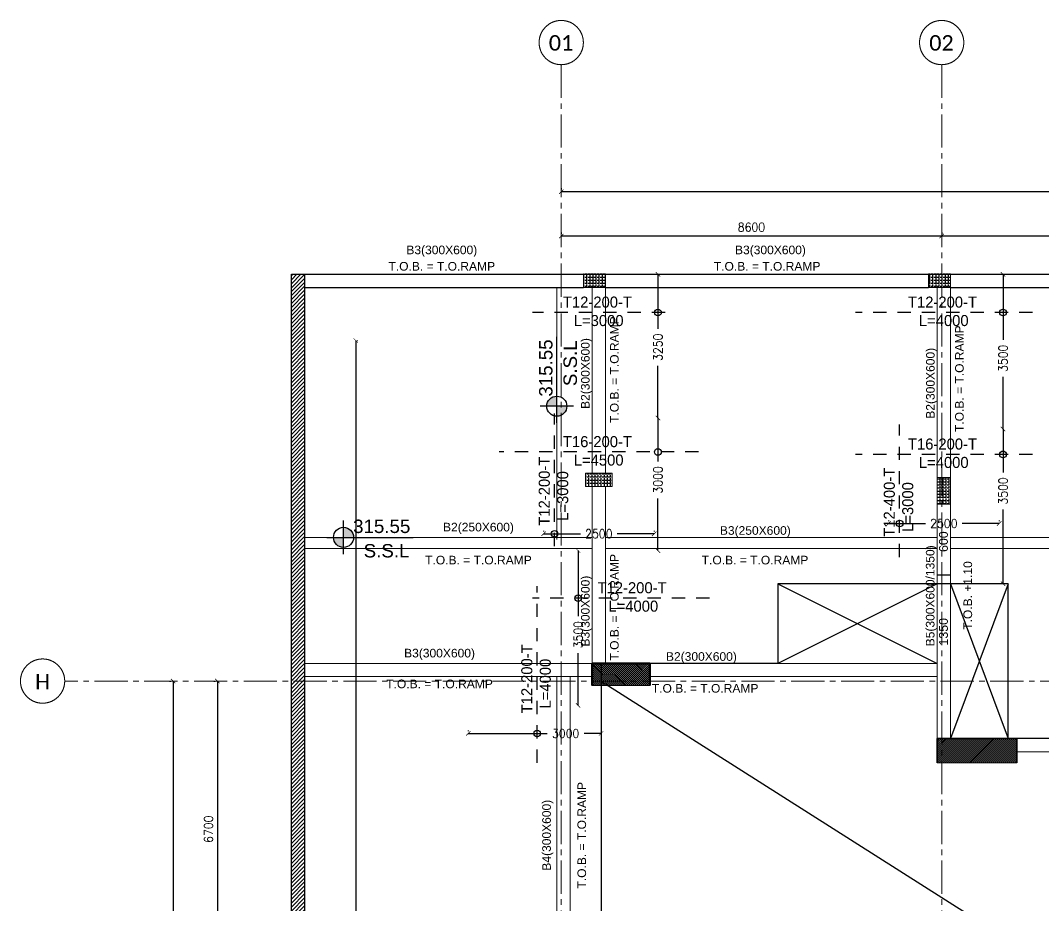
# Model space of a CAD drawing. Header units: millimetres. Extents: x -967280 to 3852, y 2833 to 1955156.
# Drawn here: x -453053 to -429926, y 608761 to 628777 of the extents above; entities that cross this region are included whole.
import ezdxf
from ezdxf.enums import TextEntityAlignment as Align

# ---------------------------------------------------------------- set-up
doc = ezdxf.new("R2010")
doc.units = ezdxf.units.MM
doc.header["$LTSCALE"] = 1000
doc.header["$PDMODE"] = 35
doc.header["$PDSIZE"] = 25
for name, pattern in [('$0$DASHED2', [0.375, 0.25, -0.125]), ('B05-FIRST FLOOR PLAN$0$DLINE', [0.55, 0.3, -0.25]), ('Columns_Structural070816$0$CENTER2', [1.125, 0.75, -0.125, 0.125, -0.125]), ('HRZN_Line-Ptrn-Sold', [9144001.0, 9144000.0, -1]), ('XREF-ST-FRAMING 1ST FLOOR$0$CENTER', [50.8, 31.75, -6.35, 6.35, -6.35]), ('XREF-ST-FRAMING 1ST FLOOR$0$HIDDEN2', [0.1875, 0.125, -0.0625])]:
    doc.linetypes.add(name, pattern=pattern)
for name, color, linetype in [('_N-DIM 3', 7, 'Continuous'), ('B05-FIRST FLOOR PLAN$0$STR_ROOF RFT$0$S-SYMB', 30, 'Continuous'), ('R.C. footing', 4, 'Continuous'), ('S - BATH Hach', 1, 'Continuous'), ('S - col hach', 1, 'Continuous'), ('S - dot', 1, 'Continuous'), ('S -Beams', 2, 'Continuous'), ('XREF-ST-FRAMING 1ST FLOOR$0$ST-BEAM', 4, 'XREF-ST-FRAMING 1ST FLOOR$0$HIDDEN2'), ('XREF-ST-FRAMING 1ST FLOOR$0$ST-BEAM MARK', 3, 'Continuous'), ('XREF-ST-FRAMING 1ST FLOOR$0$ST-SLAB TH. TXT', 3, 'Continuous')]:
    doc.layers.add(name, color=color, linetype=linetype)
for name, color, linetype, lineweight in [('A-AX-ATT-100', 7, 'HRZN_Line-Ptrn-Sold', 18), ('BEAMS', 3, 'HRZN_Line-Ptrn-Sold', 18), ('S - column', 6, 'Continuous', 60), ('ST-000-AXIS', 9, 'Columns_Structural070816$0$CENTER2', 9), ('ST-203-SLAB-TXT', 7, 'Continuous', 30), ('ST-206-SLAB-DIM', 1, 'Continuous', 20), ('ST-RFT-BOT', 2, '$0$DASHED2', 30), ('ST-RFT-TOP', 5, '$0$DASHED2', 30)]:
    doc.layers.add(name, color=color, linetype=linetype, lineweight=lineweight)
doc.styles.add('Arial_3', font='arial.ttf', dxfattribs={"height": 7999.15942})
doc.styles.add('B05-FIRST FLOOR PLAN$0$XS-Roof RFT$0$T25-100', font='STENCIL.shx', dxfattribs={"height": 250})
doc.styles.add('Calibri_2', font='calibri.ttf', dxfattribs={"height": 300})
doc.styles.add('TUNELNO', font='romans.shx', dxfattribs={"width": 0.9})
doc.styles.add('XREF-ST-FRAMING 1ST FLOOR$0$ROMANS-TITLE', font='ROMANS.shx', dxfattribs={"width": 0.8})
doc.styles.add('XREF-ST-FRAMING 1ST FLOOR$0$STRECTURAL', font='arial.ttf')
doc.dimstyles.new('Copy(2) of DSEC', dxfattribs={"dimtxt": 200, "dimasz": 100, "dimexe": 50, "dimexo": 80, "dimgap": 100, "dimtad": 1, "dimdec": 0, "dimrnd": 5, "dimzin": 0, "dimdsep": 46, "dimtxsty": 'TUNELNO', "dimblk": 'ARCHTICK', "dimcen": 0.09, "dimclrd": 1, "dimclre": 1, "dimclrt": 3, "dimadec": 0, "dimazin": 0, "dimtfac": 0.78125, "dimtdec": 0, "dimtix": 1, "dimtmove": 2, "dimatfit": 3, "dimldrblk": 'ARCHTICK', "dimfxl": 1, "dimtolj": 1, "dimtzin": 0, "dimarcsym": 0})
pattern_1 = [(90, (613578.686, -423037.37), (-69.85, 4e-15), [50.8, -19.05]), (180, (613578.686, -423037.37), (-9e-15, -69.85), [50.8, -19.05])]

# ---------------------------------------------------------------- blocks, each defined once
blk = doc.blocks.new('A$C46269fcd new')
at = {"layer": 'S - BATH Hach', "ltscale": 30, "transparency": 33554483}
h = blk.add_hatch(dxfattribs=at)
h.set_pattern_fill('ANSI31', color=1, scale=20)
h.set_pattern_definition([(45, (643184.17, -484711.8), (-44.9012806, 44.9012806), [])])
h.paths.add_polyline_path([(47835, 35800), (47835, -9200), (-6100, -9200), (-6100, 35800), (-5800, 35800), (-5800, -8900), (47535, -8900), (47535, 35800)])
at = {"layer": 'S - col hach', "true_color": 0xcd6928}
h = blk.add_hatch(dxfattribs=at)
h.set_pattern_fill('ANGLE', color=32, scale=10, angle=90)
h.set_pattern_definition([(90, (-414148.87, -510539.72), (-69.85, 4e-15), [50.8, -19.05]), (180, (-414148.87, -510539.72), (-9e-15, -69.85), [50.8, -19.05])])
h.paths.add_polyline_path([(550, 31300), (550, 31000), (1150, 31000), (1150, 31300)])
h = blk.add_hatch(dxfattribs=at)
h.set_pattern_fill('ANGLE', color=32, scale=10, angle=90)
h.set_pattern_definition([(90, (-416898.87, -510439.72), (-69.85, 4e-15), [50.8, -19.05]), (180, (-416898.87, -510439.72), (-9e-15, -69.85), [50.8, -19.05])])
h.paths.add_polyline_path([(8800, 31200), (8500, 31200), (8500, 30600), (8800, 30600)])
at = {"layer": 'R.C. footing'}
blk.add_line((-5800, 35800), (-5800, 35800), dxfattribs=at)
at = {"layer": 'R.C. footing', "color": 4, "ltscale": 30}
blk.add_lwpolyline([(47835, 35800), (47835, -9200), (-6100, -9200), (-6100, 35800), (-5800, 35800), (-5800, -8900), (47535, -8900), (47535, 35800)], close=True, dxfattribs=at)
at = {"layer": 'S - column', "lineweight": 15}
for points in [[(550, 31300), (550, 31000), (1150, 31000), (1150, 31300)], [(8800, 31200), (8500, 31200), (8500, 30600), (8800, 30600)]]:
    blk.add_lwpolyline(points, close=True, dxfattribs=at)
blk = doc.blocks.new('FROM FOUNDATION TO UPPER LOWER BASEMENT_COLUMNS(new2)')
at = {"layer": 'S - col hach'}
h = blk.add_hatch(dxfattribs=at)
h.set_pattern_fill('ANSI31', color=256, scale=10, angle=90)
h.set_pattern_definition([(135, (1651950.9, 412690.996), (-22.4506403, -22.4506403), [])])
h.paths.add_polyline_path([(418899, 637440), (417599, 637440), (417599, 636940), (418899, 636940)])
h = blk.add_hatch(dxfattribs=at)
h.set_pattern_fill('ANSI31', color=256, scale=10)
h.set_pattern_definition([(45, (193250.144, -596912.31), (-22.4506403, 22.4506403), [])])
h.paths.add_polyline_path([(427199, 635190), (427199, 635740), (425399, 635740), (425399, 635190)])
at = {"layer": 'S - column', "lineweight": 15}
for points in [[(417599, 636940), (418899, 636940), (418899, 637440), (417599, 637440)], [(427199, 635190), (425399, 635190), (425399, 635740), (427199, 635740)]]:
    blk.add_lwpolyline(points, close=True, dxfattribs=at)
at = {"layer": 'ST-RFT-BOT', "color": 7, "linetype": 'Continuous', "ltscale": 30}
blk.add_line((427199, 635190), (427199, 635559), dxfattribs=at)
at = {"layer": 'ST-RFT-BOT', "color": 7, "linetype": 'Continuous', "lineweight": 50, "ltscale": 30}
blk.add_lwpolyline([(418899, 636940), (418899, 637440), (417599, 637440), (417599, 636940)], dxfattribs=at)
at = {"layer": 'ST-RFT-BOT', "color": 7, "linetype": 'Continuous', "ltscale": 30}
for points in [[(427199, 635190), (427199, 635740), (425399, 635740), (425399, 635190)], [(425399, 635190), (425399, 635740), (427199, 635740), (427199, 635190)]]:
    blk.add_lwpolyline(points, dxfattribs=at)
blk = doc.blocks.new('XREF-ST-FRAMING 1ST FLOOR$0$A-LVL_FFL-SSL')
at = {"layer": 'XREF-ST-FRAMING 1ST FLOOR$0$ST-SLAB TH. TXT', "ltscale": 800}
h = blk.add_hatch(color=256, dxfattribs=at)
h.paths.add_polyline_path([(0, 0), (150, 0, 0.414214), (0, 150)])
h.paths.add_polyline_path([(0, -150), (0, 0), (-150, 0, 0.414214)])
at = {"layer": 'XREF-ST-FRAMING 1ST FLOOR$0$ST-SLAB TH. TXT'}
for p, q in [((0, -250), (0, 250)), ((-250, 0), (250, 0))]:
    blk.add_line(p, q, dxfattribs=at)
at = {"layer": 'XREF-ST-FRAMING 1ST FLOOR$0$ST-SLAB TH. TXT', "ltscale": 800}
blk.add_line((0, 0), (1037, 0), dxfattribs=at)
at = {"layer": 'XREF-ST-FRAMING 1ST FLOOR$0$ST-SLAB TH. TXT'}
blk.add_circle((0, 0), 150, dxfattribs=at)
at = {"layer": 'XREF-ST-FRAMING 1ST FLOOR$0$ST-SLAB TH. TXT', "ltscale": 800, "style": 'XREF-ST-FRAMING 1ST FLOOR$0$ROMANS-TITLE', "width": 0.8}
for tag, p in [('FLOOR-LEVEL-FFL', (300, 100)), ('FLOOR-LEVEL-SSL', (300, -300))]:
    blk.add_attdef(tag, p, '', height=200, dxfattribs=at)
blk = doc.blocks.new('str col s')
at = {"layer": 'S - col hach', "true_color": 0xcd6928}
h = blk.add_hatch(dxfattribs=at)
h.set_pattern_fill('ANGLE', color=32, scale=10, angle=90)
h.set_pattern_definition(pattern_1)
h.paths.add_polyline_path([(-26250, -300), (-26250, 0), (-26750, 0), (-26750, -300)])
h = blk.add_hatch(dxfattribs=at)
h.set_pattern_fill('ANGLE', color=32, scale=10, angle=90)
h.set_pattern_definition(pattern_1)
h.paths.add_polyline_path([(-18450, -300), (-18450, 0), (-18950, 0), (-18950, -300)])
at = {"layer": 'S - column', "lineweight": 15}
for points in [[(-26250, 0), (-26750, 0), (-26750, -300), (-26250, -300)], [(-18450, 0), (-18950, 0), (-18950, -300), (-18450, -300)]]:
    blk.add_lwpolyline(points, close=True, dxfattribs=at)
blk = doc.blocks.new('_ArchTick')
at = {"color": 0, "linetype": 'ByBlock', "const_width": 0.15}
blk.add_lwpolyline([(-0.5, -0.5), (0.5, 0.5)], dxfattribs=at)
blk = doc.blocks.new('*D176')
at = {"layer": 'Defpoints', "color": 0, "transparency": 16777216}
for p in [(-430812, 619537), (-430842, 616037), (-430812, 616037)]:
    blk.add_point(p, dxfattribs=at)
at = {"layer": 'ST-206-SLAB-DIM', "color": 1, "lineweight": -2, "transparency": 16777216}
for p, q in [((-430842, 619537), (-430842, 618555)), ((-430842, 616037), (-430842, 617720))]:
    blk.add_line(p, q, dxfattribs=at)
at = {"layer": 'ST-206-SLAB-DIM', "color": 1, "lineweight": -2, "transparency": 16777216, "xscale": 100, "yscale": 100, "zscale": 100}
for p, rotation in [((-430842, 619537), 90), ((-430842, 616037), 270)]:
    blk.add_blockref('_ArchTick', p, dxfattribs=dict(at, rotation=rotation))
at = {"layer": 'ST-206-SLAB-DIM', "color": 3, "transparency": 16777216, "insert": (-430842, 618137), "char_height": 200, "attachment_point": 5, "rotation": 90, "style": 'TUNELNO'}
blk.add_mtext('\\A1;3500', dxfattribs=at)
blk = doc.blocks.new('*D177')
at = {"layer": 'Defpoints', "color": 0, "transparency": 16777216}
for p in [(-433429, 617386), (-430929, 617402), (-430929, 617386)]:
    blk.add_point(p, dxfattribs=at)
at = {"layer": 'ST-206-SLAB-DIM', "color": 1, "lineweight": -2, "transparency": 16777216}
for p, q in [((-433429, 617466), (-433429, 617452)), ((-433429, 617402), (-432596, 617402)), ((-430929, 617402), (-431762, 617402)), ((-430929, 617466), (-430929, 617452))]:
    blk.add_line(p, q, dxfattribs=at)
at = {"layer": 'ST-206-SLAB-DIM', "color": 1, "lineweight": -2, "transparency": 16777216, "xscale": 100, "yscale": 100, "zscale": 100, "rotation": 180}
blk.add_blockref('_ArchTick', (-433429, 617402), dxfattribs=at)
at = {"layer": 'ST-206-SLAB-DIM', "color": 1, "lineweight": -2, "transparency": 16777216, "xscale": 100, "yscale": 100, "zscale": 100}
blk.add_blockref('_ArchTick', (-430929, 617402), dxfattribs=at)
at = {"layer": 'ST-206-SLAB-DIM', "color": 3, "transparency": 16777216, "insert": (-432179, 617402), "char_height": 200, "attachment_point": 5, "style": 'TUNELNO'}
blk.add_mtext('\\A1;2500', dxfattribs=at)
blk = doc.blocks.new('*D178')
at = {"layer": 'Defpoints', "color": 0, "transparency": 16777216}
for p in [(-430812, 623037), (-430842, 619537), (-430812, 619537)]:
    blk.add_point(p, dxfattribs=at)
at = {"layer": 'ST-206-SLAB-DIM', "color": 1, "lineweight": -2, "transparency": 16777216}
for p, q in [((-430842, 623037), (-430842, 621555)), ((-430842, 619537), (-430842, 620720))]:
    blk.add_line(p, q, dxfattribs=at)
at = {"layer": 'ST-206-SLAB-DIM', "color": 1, "lineweight": -2, "transparency": 16777216, "xscale": 100, "yscale": 100, "zscale": 100}
for p, rotation in [((-430842, 623037), 90), ((-430842, 619537), 270)]:
    blk.add_blockref('_ArchTick', p, dxfattribs=dict(at, rotation=rotation))
at = {"layer": 'ST-206-SLAB-DIM', "color": 3, "transparency": 16777216, "insert": (-430842, 621137), "char_height": 200, "attachment_point": 5, "rotation": 90, "style": 'TUNELNO'}
blk.add_mtext('\\A1;3500', dxfattribs=at)
blk = doc.blocks.new('*D999')
at = {"layer": 'Defpoints', "color": 0, "transparency": 16777216}
for p in [(-438612, 619787), (-438642, 616787), (-438612, 616787)]:
    blk.add_point(p, dxfattribs=at)
at = {"layer": 'ST-206-SLAB-DIM', "color": 1, "lineweight": -2, "transparency": 16777216}
for p, q in [((-438642, 619787), (-438642, 618805)), ((-438642, 616787), (-438642, 617970))]:
    blk.add_line(p, q, dxfattribs=at)
at = {"layer": 'ST-206-SLAB-DIM', "color": 1, "lineweight": -2, "transparency": 16777216, "xscale": 100, "yscale": 100, "zscale": 100}
for p, rotation in [((-438642, 619787), 90), ((-438642, 616787), 270)]:
    blk.add_blockref('_ArchTick', p, dxfattribs=dict(at, rotation=rotation))
at = {"layer": 'ST-206-SLAB-DIM', "color": 3, "transparency": 16777216, "insert": (-438642, 618387), "char_height": 200, "attachment_point": 5, "rotation": 90, "style": 'TUNELNO'}
blk.add_mtext('\\A1;3000', dxfattribs=at)
blk = doc.blocks.new('*D1000')
at = {"layer": 'Defpoints', "color": 0, "transparency": 16777216}
for p in [(-441229, 617153), (-438729, 617169), (-438729, 617153)]:
    blk.add_point(p, dxfattribs=at)
at = {"layer": 'ST-206-SLAB-DIM', "color": 1, "lineweight": -2, "transparency": 16777216}
for p, q in [((-441229, 617233), (-441229, 617219)), ((-441229, 617169), (-440396, 617169)), ((-438729, 617169), (-439562, 617169)), ((-438729, 617233), (-438729, 617219))]:
    blk.add_line(p, q, dxfattribs=at)
at = {"layer": 'ST-206-SLAB-DIM', "color": 1, "lineweight": -2, "transparency": 16777216, "xscale": 100, "yscale": 100, "zscale": 100, "rotation": 180}
blk.add_blockref('_ArchTick', (-441229, 617169), dxfattribs=at)
at = {"layer": 'ST-206-SLAB-DIM', "color": 1, "lineweight": -2, "transparency": 16777216, "xscale": 100, "yscale": 100, "zscale": 100}
blk.add_blockref('_ArchTick', (-438729, 617169), dxfattribs=at)
at = {"layer": 'ST-206-SLAB-DIM', "color": 3, "transparency": 16777216, "insert": (-439979, 617169), "char_height": 200, "attachment_point": 5, "style": 'TUNELNO'}
blk.add_mtext('\\A1;2500', dxfattribs=at)
blk = doc.blocks.new('*D1001')
at = {"layer": 'Defpoints', "color": 0, "transparency": 16777216}
for p in [(-438612, 623037), (-438642, 619787), (-438612, 619787)]:
    blk.add_point(p, dxfattribs=at)
at = {"layer": 'ST-206-SLAB-DIM', "color": 1, "lineweight": -2, "transparency": 16777216}
for p, q in [((-438642, 623037), (-438642, 621805)), ((-438642, 619787), (-438642, 620970))]:
    blk.add_line(p, q, dxfattribs=at)
at = {"layer": 'ST-206-SLAB-DIM', "color": 1, "lineweight": -2, "transparency": 16777216, "xscale": 100, "yscale": 100, "zscale": 100}
for p, rotation in [((-438642, 623037), 90), ((-438642, 619787), 270)]:
    blk.add_blockref('_ArchTick', p, dxfattribs=dict(at, rotation=rotation))
at = {"layer": 'ST-206-SLAB-DIM', "color": 3, "transparency": 16777216, "insert": (-438642, 621387), "char_height": 200, "attachment_point": 5, "rotation": 90, "style": 'TUNELNO'}
blk.add_mtext('\\A1;3250', dxfattribs=at)
blk = doc.blocks.new('*D1002')
at = {"layer": 'Defpoints', "color": 0, "transparency": 16777216}
for p in [(-440417, 616787), (-440447, 613287), (-440417, 613287)]:
    blk.add_point(p, dxfattribs=at)
at = {"layer": 'ST-206-SLAB-DIM', "color": 1, "lineweight": -2, "transparency": 16777216}
for p, q in [((-440447, 616787), (-440447, 615305)), ((-440447, 613287), (-440447, 614470))]:
    blk.add_line(p, q, dxfattribs=at)
at = {"layer": 'ST-206-SLAB-DIM', "color": 1, "lineweight": -2, "transparency": 16777216, "xscale": 100, "yscale": 100, "zscale": 100}
for p, rotation in [((-440447, 616787), 90), ((-440447, 613287), 270)]:
    blk.add_blockref('_ArchTick', p, dxfattribs=dict(at, rotation=rotation))
at = {"layer": 'ST-206-SLAB-DIM', "color": 3, "transparency": 16777216, "insert": (-440447, 614887), "char_height": 200, "attachment_point": 5, "rotation": 90, "style": 'TUNELNO'}
blk.add_mtext('\\A1;3500', dxfattribs=at)
blk = doc.blocks.new('*D1014')
at = {"layer": 'Defpoints', "color": 0, "transparency": 16777216}
for p in [(-445516, 621537), (-445516, 579537), (-445474, 579537)]:
    blk.add_point(p, dxfattribs=at)
at = {"layer": 'ST-206-SLAB-DIM', "color": 1, "lineweight": -2, "transparency": 16777216}
for p, q in [((-445474, 621537), (-445474, 597197)), ((-445436, 621537), (-445424, 621537)), ((-445474, 579537), (-445474, 596191)), ((-445436, 579537), (-445424, 579537))]:
    blk.add_line(p, q, dxfattribs=at)
at = {"layer": 'ST-206-SLAB-DIM', "color": 1, "lineweight": -2, "transparency": 16777216, "xscale": 100, "yscale": 100, "zscale": 100}
for p, rotation in [((-445474, 621537), 90), ((-445474, 579537), 270)]:
    blk.add_blockref('_ArchTick', p, dxfattribs=dict(at, rotation=rotation))
at = {"layer": 'ST-206-SLAB-DIM', "color": 3, "transparency": 16777216, "insert": (-445474, 596694), "char_height": 200, "attachment_point": 5, "rotation": 90, "style": 'TUNELNO'}
blk.add_mtext('\\A1;42000', dxfattribs=at)
blk = doc.blocks.new('*D1064')
at = {"layer": 'Defpoints', "color": 0, "transparency": 16777216}
for p in [(-439929, 612653), (-442929, 612637), (-439929, 612637)]:
    blk.add_point(p, dxfattribs=at)
at = {"layer": 'ST-206-SLAB-DIM', "color": 1, "lineweight": -2, "transparency": 16777216}
for p, q in [((-442929, 612717), (-442929, 612703)), ((-442929, 612653), (-441146, 612653)), ((-439929, 612653), (-440312, 612653)), ((-439929, 612717), (-439929, 612703))]:
    blk.add_line(p, q, dxfattribs=at)
at = {"layer": 'ST-206-SLAB-DIM', "color": 1, "lineweight": -2, "transparency": 16777216, "xscale": 100, "yscale": 100, "zscale": 100, "rotation": 180}
blk.add_blockref('_ArchTick', (-442929, 612653), dxfattribs=at)
at = {"layer": 'ST-206-SLAB-DIM', "color": 1, "lineweight": -2, "transparency": 16777216, "xscale": 100, "yscale": 100, "zscale": 100}
blk.add_blockref('_ArchTick', (-439929, 612653), dxfattribs=at)
at = {"layer": 'ST-206-SLAB-DIM', "color": 3, "transparency": 16777216, "insert": (-440729, 612653), "char_height": 200, "attachment_point": 5, "style": 'TUNELNO'}
blk.add_mtext('\\A1;3000', dxfattribs=at)
blk = doc.blocks.new('Grid - HRZN_G-Datm-Grid-Head-1554275-FIRST FLOOR FFL_1_')
at = {"layer": 'A-AX-ATT-100'}
blk.add_circle((0, 0), 5, dxfattribs=at)
blk = doc.blocks.new('*D1494')
at = {"layer": '_N-DIM 3', "color": 1, "linetype": 'Continuous', "lineweight": -2, "ltscale": 30, "transparency": 16777216}
for p, q in [((525499, 747185), (525499, 747155)), ((533099, 747105), (525499, 747105)), ((533099, 747185), (533099, 747155))]:
    blk.add_line(p, q, dxfattribs=at)
at = {"layer": 'Defpoints', "color": 0, "linetype": 'Continuous', "ltscale": 30, "transparency": 16777216}
for p in [(525499, 747105), (525499, 747105), (533099, 747105)]:
    blk.add_point(p, dxfattribs=at)
at = {"layer": '_N-DIM 3', "color": 1, "linetype": 'Continuous', "lineweight": -2, "ltscale": 30, "transparency": 16777216, "xscale": 100, "yscale": 100, "zscale": 100, "rotation": 180}
blk.add_blockref('_ArchTick', (525499, 747105), dxfattribs=at)
at = {"layer": '_N-DIM 3', "color": 1, "linetype": 'Continuous', "lineweight": -2, "ltscale": 30, "transparency": 16777216, "xscale": 100, "yscale": 100, "zscale": 100}
blk.add_blockref('_ArchTick', (533099, 747105), dxfattribs=at)
at = {"layer": '_N-DIM 3', "color": 3, "linetype": 'Continuous', "ltscale": 30, "transparency": 16777216, "insert": (529299, 747305), "char_height": 200, "attachment_point": 5, "style": 'TUNELNO'}
blk.add_mtext('\\A1;7600', dxfattribs=at)
blk = doc.blocks.new('*D1495')
at = {"layer": '_N-DIM 3', "color": 1, "linetype": 'Continuous', "lineweight": -2, "ltscale": 30, "transparency": 16777216}
for p, q in [((516899, 747185), (516899, 747155)), ((525499, 747105), (516899, 747105)), ((525499, 747185), (525499, 747155))]:
    blk.add_line(p, q, dxfattribs=at)
at = {"layer": 'Defpoints', "color": 0, "linetype": 'Continuous', "ltscale": 30, "transparency": 16777216}
for p in [(516899, 747105), (516899, 747105), (525499, 747105)]:
    blk.add_point(p, dxfattribs=at)
at = {"layer": '_N-DIM 3', "color": 1, "linetype": 'Continuous', "lineweight": -2, "ltscale": 30, "transparency": 16777216, "xscale": 100, "yscale": 100, "zscale": 100, "rotation": 180}
blk.add_blockref('_ArchTick', (516899, 747105), dxfattribs=at)
at = {"layer": '_N-DIM 3', "color": 1, "linetype": 'Continuous', "lineweight": -2, "ltscale": 30, "transparency": 16777216, "xscale": 100, "yscale": 100, "zscale": 100}
blk.add_blockref('_ArchTick', (525499, 747105), dxfattribs=at)
at = {"layer": '_N-DIM 3', "color": 3, "linetype": 'Continuous', "ltscale": 30, "transparency": 16777216, "insert": (521199, 747305), "char_height": 200, "attachment_point": 5, "style": 'TUNELNO'}
blk.add_mtext('\\A1;8600', dxfattribs=at)
blk = doc.blocks.new('*D1496')
at = {"layer": '_N-DIM 3', "color": 1, "linetype": 'Continuous', "lineweight": -2, "ltscale": 30, "transparency": 16777216}
for p, q in [((516899, 748185), (516899, 748155)), ((563099, 748185), (563099, 748155)), ((563099, 748105), (516899, 748105))]:
    blk.add_line(p, q, dxfattribs=at)
at = {"layer": 'Defpoints', "color": 0, "linetype": 'Continuous', "ltscale": 30, "transparency": 16777216}
for p in [(516899, 748105), (516899, 748105), (563099, 748105)]:
    blk.add_point(p, dxfattribs=at)
at = {"layer": '_N-DIM 3', "color": 1, "linetype": 'Continuous', "lineweight": -2, "ltscale": 30, "transparency": 16777216, "xscale": 100, "yscale": 100, "zscale": 100, "rotation": 180}
blk.add_blockref('_ArchTick', (516899, 748105), dxfattribs=at)
at = {"layer": '_N-DIM 3', "color": 1, "linetype": 'Continuous', "lineweight": -2, "ltscale": 30, "transparency": 16777216, "xscale": 100, "yscale": 100, "zscale": 100}
blk.add_blockref('_ArchTick', (563099, 748105), dxfattribs=at)
at = {"layer": '_N-DIM 3', "color": 3, "linetype": 'Continuous', "ltscale": 30, "transparency": 16777216, "insert": (539999, 748305), "char_height": 200, "attachment_point": 5, "style": 'TUNELNO'}
blk.add_mtext('\\A1;46200', dxfattribs=at)
blk = doc.blocks.new('*D1505')
at = {"layer": '_N-DIM 3', "color": 1, "linetype": 'Continuous', "lineweight": -2, "ltscale": 30, "transparency": 16777216}
for p, q in [((509045, 737040), (509075, 737040)), ((509125, 737040), (509125, 730340)), ((509045, 730340), (509075, 730340))]:
    blk.add_line(p, q, dxfattribs=at)
at = {"layer": 'Defpoints', "color": 0, "linetype": 'Continuous', "ltscale": 30, "transparency": 16777216}
for p in [(509125, 737040), (509125, 730340), (509125, 730340)]:
    blk.add_point(p, dxfattribs=at)
at = {"layer": '_N-DIM 3', "color": 1, "linetype": 'Continuous', "lineweight": -2, "ltscale": 30, "transparency": 16777216, "xscale": 100, "yscale": 100, "zscale": 100}
for p, rotation in [((509125, 737040), 90), ((509125, 730340), 270)]:
    blk.add_blockref('_ArchTick', p, dxfattribs=dict(at, rotation=rotation))
at = {"layer": '_N-DIM 3', "color": 3, "linetype": 'Continuous', "ltscale": 30, "transparency": 16777216, "insert": (508925, 733690), "char_height": 200, "attachment_point": 5, "rotation": 90, "style": 'TUNELNO'}
blk.add_mtext('\\A1;6700', dxfattribs=at)
blk = doc.blocks.new('*D1512')
at = {"layer": '_N-DIM 3', "color": 1, "linetype": 'Continuous', "lineweight": -2, "ltscale": 30, "transparency": 16777216}
for p, q in [((508045, 737040), (508075, 737040)), ((508125, 737040), (508125, 710440)), ((508045, 710440), (508075, 710440))]:
    blk.add_line(p, q, dxfattribs=at)
at = {"layer": 'Defpoints', "color": 0, "linetype": 'Continuous', "ltscale": 30, "transparency": 16777216}
for p in [(508125, 737040), (508125, 710440), (508125, 710440)]:
    blk.add_point(p, dxfattribs=at)
at = {"layer": '_N-DIM 3', "color": 1, "linetype": 'Continuous', "lineweight": -2, "ltscale": 30, "transparency": 16777216, "xscale": 100, "yscale": 100, "zscale": 100}
for p, rotation in [((508125, 737040), 90), ((508125, 710440), 270)]:
    blk.add_blockref('_ArchTick', p, dxfattribs=dict(at, rotation=rotation))
at = {"layer": '_N-DIM 3', "color": 3, "linetype": 'Continuous', "ltscale": 30, "transparency": 16777216, "insert": (507925, 723740), "char_height": 200, "attachment_point": 5, "rotation": 90, "style": 'TUNELNO'}
blk.add_mtext('\\A1;26600', dxfattribs=at)
blk = doc.blocks.new('AXES-00')
at = {"layer": 'ST-000-AXIS'}
for p, q in [((516898.9, 750979.6), (516898.9, 695813.8)), ((525498.9, 750979.6), (525498.9, 695813.8)), ((575723.2, 737039.7), (505674.3, 737039.7))]:
    blk.add_line(p, q, dxfattribs=at)
at = {"layer": 'A-AX-ATT-100'}
for p, xscale, yscale, zscale, rotation in [((516898.9, 751479.6), 99.99999999999993, 99.99999999999993, 99.99999999999993, 180), ((525498.9, 751479.6), 99.99999999999993, 99.99999999999993, 99.99999999999993, 180), ((505174.3, 737039.7), 100.0000000000001, 100.0000000000001, 100.0000000000001, 90)]:
    blk.add_blockref('Grid - HRZN_G-Datm-Grid-Head-1554275-FIRST FLOOR FFL_1_', p, dxfattribs=dict(at, xscale=xscale, yscale=yscale, zscale=zscale, rotation=rotation))
at = {"layer": 'A-AX-ATT-100', "linetype": 'Continuous', "lineweight": 13, "char_height": 350, "attachment_point": 1, "style": 'Calibri_2'}
for s, insert, width in [('01', (516618, 751647.5), 673.417), ('02', (525218, 751647.5), 673.417), ('H', (505005.2, 737201), 416.877)]:
    blk.add_mtext(s, dxfattribs=dict(at, insert=insert, width=width))
at = {"layer": '_N-DIM 3', "color": 3, "linetype": 'Continuous', "ltscale": 30}
for base, p1, p2, picture, middle in [((516898.9, 748104.7), (563098.9, 748104.7), (516898.9, 748104.7), '*D1496', (539998.9, 748304.7)), ((516898.9, 747104.7), (525498.9, 747104.7), (516898.9, 747104.7), '*D1495', (521198.9, 747304.7)), ((525498.9, 747104.7), (533098.9, 747104.7), (525498.9, 747104.7), '*D1494', (529298.9, 747304.7))]:
    dim = blk.add_linear_dim(base=base, p1=p1, p2=p2, dimstyle='Copy(2) of DSEC', dxfattribs=at)
    dim.commit()
    dim.dimension.update_dxf_attribs({"geometry": picture, "text_midpoint": middle})
for base, p1, p2, picture, middle in [((508125, 710439.7), (508125, 737039.7), (508125, 710439.7), '*D1512', (507925, 723739.7)), ((509125, 730339.7), (509125, 737039.7), (509125, 730339.7), '*D1505', (508925, 733689.7))]:
    dim = blk.add_linear_dim(base=base, p1=p1, p2=p2, angle=90, dimstyle='Copy(2) of DSEC', dxfattribs=at)
    dim.commit()
    dim.dimension.update_dxf_attribs({"geometry": picture, "text_midpoint": middle})

msp = doc.modelspace()

# ---------------------------------------------------------------- linework, layer by layer
at = {"layer": 'B05-FIRST FLOOR PLAN$0$STR_ROOF RFT$0$S-SYMB'}
for centre in [(-438642.3, 622173.3), (-430842.3, 622173.3), (-438642.3, 619018.1), (-430842.3, 618964.1), (-433178.5, 617401.9), (-440978.5, 617169.2), (-440446.5, 615714.1), (-441372.7, 612652.8)]:
    msp.add_circle(centre, 75, dxfattribs=at)
at = {"layer": 'BEAMS'}
for p, q in [((-440928.7, 617037.4), (-440928.7, 622737.4)), ((-440928.7, 617087.4), (-440928.7, 622737.4)), ((-440128.7, 618537.4), (-440128.7, 622737.4)), ((-439828.7, 622737.4), (-439828.7, 618524.1)), ((-432328.7, 618437.4), (-432328.7, 622737.4)), ((-432028.7, 622737.4), (-432028.7, 618437.4)), ((-440128.7, 614237.4), (-440128.7, 618237.4)), ((-439828.7, 618237.4), (-439828.7, 614237.4)), ((-432328.7, 612537.4), (-432328.7, 617837.4)), ((-432028.7, 617837.4), (-432028.7, 612537.4)), ((-446628.7, 617087.4), (-440128.7, 617087.4)), ((-439828.7, 617087.4), (-432328.7, 617087.4)), ((-432028.7, 617087.4), (-424728.7, 617087.4)), ((-446628.7, 616837.4), (-440128.7, 616837.4)), ((-439828.7, 616837.4), (-432328.7, 616837.4)), ((-432028.7, 616837.4), (-424728.7, 616837.4)), ((-446628.7, 614237.4), (-440128.7, 614237.4)), ((-432328.7, 614237.4), (-438828.7, 614237.4)), ((-446628.7, 613937.4), (-440128.7, 613937.4)), ((-440928.7, 604587.4), (-440928.7, 613937.4)), ((-440628.7, 604587.4), (-440628.7, 613937.4)), ((-432328.7, 613937.4), (-438828.7, 613937.4)), ((-430528.7, 612537.4), (-424728.7, 612537.4)), ((-430528.7, 612237.4), (-424728.7, 612237.3))]:
    msp.add_line(p, q, dxfattribs=at)
at = {"layer": 'S - dot'}
msp.add_line((-439928.7, 613837.4), (-393293.7, 584237.4), dxfattribs=at)
msp.add_line((-439928.7, 613837.4), (-393293.7, 584237.4), dxfattribs=at)
at = {"layer": 'S -Beams', "ltscale": 30}
for p, q in [((-446628.7, 623037.4), (-440328.7, 623037.4)), ((-439828.7, 623037.4), (-432528.7, 623037.4)), ((-432028.7, 623037.4), (-424928.7, 623037.4)), ((-446628.7, 622737.4), (-440328.7, 622737.4)), ((-439828.7, 622737.4), (-432528.7, 622737.4)), ((-432028.7, 622737.4), (-424928.7, 622737.4))]:
    msp.add_line(p, q, dxfattribs=at)
at = {"layer": 'S -Beams', "color": 6, "ltscale": 30}
msp.add_lwpolyline([(-446928.7, 623037.4), (-392993.7, 623037.4), (-392993.7, 616837.4), (-413028.7, 616837.4), (-413028.7, 613637.4), (-417228.7, 613637.4), (-417228.7, 614837.4), (-423078.7, 614837.4), (-423078.7, 612537.4), (-430728.7, 612537.4), (-430728.7, 616037.4), (-435928.7, 616037.4), (-435928.7, 614237.4), (-439928.7, 614237.4), (-439928.7, 608037.4), (-440628.7, 608037.4), (-440628.7, 593037.4), (-439928.7, 593037.4), (-439928.7, 586837.4), (-439828.7, 586837.4), (-439828.7, 584237.4), (-392993.7, 584237.4), (-392993.7, 578037.4), (-446928.7, 578037.4)], close=True, dxfattribs=at)
at = {"layer": 'ST-RFT-BOT', "color": 1, "linetype": 'Continuous', "ltscale": 30}
for p, q in [((-432328.7, 616237.4), (-432028.7, 616237.4)), ((-432328.7, 616037.4), (-435928.7, 614237.4)), ((-435928.7, 616037.4), (-432328.7, 614237.4)), ((-432328.7, 616037.4), (-435928.7, 614237.4)), ((-435928.7, 616037.4), (-432328.7, 614237.4)), ((-430728.7, 616037.4), (-432028.7, 612537.4)), ((-432028.7, 616037.4), (-430728.7, 612537.4)), ((-430728.7, 616037.4), (-432028.7, 612537.4)), ((-432028.7, 616037.4), (-430728.7, 612537.4))]:
    msp.add_line(p, q, dxfattribs=at)
at = {"layer": 'ST-RFT-TOP', "linetype": 'B05-FIRST FLOOR PLAN$0$DLINE'}
for points in [[(-438478.7, 622173.3), (-441478.7, 622173.3)], [(-430178.7, 622173.3), (-434178.7, 622173.3)], [(-440978.5, 616887.4), (-440978.5, 619887.4)], [(-433178.5, 616637.4), (-433178.5, 619637.4)], [(-437728.7, 619018.1), (-442228.7, 619018.1)], [(-430178.7, 618964.1), (-434178.7, 618964.1)], [(-441372.7, 611987.4), (-441372.7, 615987.4)], [(-437478.7, 615714.1), (-441478.7, 615714.1)]]:
    msp.add_lwpolyline(points, dxfattribs=at)

# ---------------------------------------------------------------- block references
at = {"layer": 'S - column', "color": 7, "true_color": 0xffffff}
msp.add_blockref('A$C46269fcd new', (-440828.7, 587237.4), dxfattribs=at)
at = {"layer": 'S - column'}
msp.add_blockref('FROM FOUNDATION TO UPPER LOWER BASEMENT_COLUMNS(new2)', (-857727.6, -23202.4), dxfattribs=at)
at = {"layer": 'S -Beams'}
msp.add_blockref('AXES-00', (-957727.6, -123202.4), dxfattribs=at)
at = {"layer": 'ST-203-SLAB-TXT', "linetype": 'XREF-ST-FRAMING 1ST FLOOR$0$CENTER', "ltscale": 0.25}
ref = msp.add_blockref('XREF-ST-FRAMING 1ST FLOOR$0$A-LVL_FFL-SSL', (-440928.7, 620053.9), dxfattribs=dict(at, xscale=1.514618581711641, yscale=1.514618581711641, zscale=1.514618581711641, rotation=90))
ref.add_attrib('FLOOR-LEVEL-FFL', '315.55', (-441026.9, 620270.1), dxfattribs={"layer": 'XREF-ST-FRAMING 1ST FLOOR$0$ST-BEAM MARK', "color": 7, "ltscale": 800, "height": 302.92, "rotation": 90, "style": 'XREF-ST-FRAMING 1ST FLOOR$0$STRECTURAL'})
ref.add_attrib('FLOOR-LEVEL-SSL', 'S.S.L', (-440474.3, 620508.3), dxfattribs={"layer": 'XREF-ST-FRAMING 1ST FLOOR$0$ST-BEAM', "color": 7, "ltscale": 800, "height": 302.92, "rotation": 90, "style": 'XREF-ST-FRAMING 1ST FLOOR$0$STRECTURAL'})
ref = msp.add_blockref('XREF-ST-FRAMING 1ST FLOOR$0$A-LVL_FFL-SSL', (-445749.8, 617087.4), dxfattribs=dict(at, xscale=1.51461858171163, yscale=1.51461858171163, zscale=1.51461858171163))
ref.add_attrib('FLOOR-LEVEL-FFL', '315.55', (-445533.6, 617185.6), dxfattribs={"layer": 'XREF-ST-FRAMING 1ST FLOOR$0$ST-BEAM MARK', "color": 7, "ltscale": 800, "height": 302.92, "style": 'XREF-ST-FRAMING 1ST FLOOR$0$STRECTURAL'})
ref.add_attrib('FLOOR-LEVEL-SSL', 'S.S.L', (-445295.4, 616633), dxfattribs={"layer": 'XREF-ST-FRAMING 1ST FLOOR$0$ST-BEAM', "color": 7, "ltscale": 800, "height": 302.92, "style": 'XREF-ST-FRAMING 1ST FLOOR$0$STRECTURAL'})
ref = msp.add_blockref('XREF-ST-FRAMING 1ST FLOOR$0$A-LVL_FFL-SSL', (-445749.8, 617087.4), dxfattribs=dict(at, xscale=1.51461858171163, yscale=1.51461858171163, zscale=1.51461858171163))
ref.add_attrib('FLOOR-LEVEL-FFL', '315.55', (-445533.6, 617185.6), dxfattribs={"layer": 'XREF-ST-FRAMING 1ST FLOOR$0$ST-BEAM MARK', "color": 7, "ltscale": 800, "height": 302.92, "style": 'XREF-ST-FRAMING 1ST FLOOR$0$STRECTURAL'})
ref.add_attrib('FLOOR-LEVEL-SSL', 'S.S.L', (-445295.4, 616633), dxfattribs={"layer": 'XREF-ST-FRAMING 1ST FLOOR$0$ST-BEAM', "color": 7, "ltscale": 800, "height": 302.92, "style": 'XREF-ST-FRAMING 1ST FLOOR$0$STRECTURAL'})
at = {"layer": 'ST-RFT-BOT', "color": 1, "linetype": 'Continuous'}
msp.add_blockref('str col s', (-413578.7, 623037.4), dxfattribs=at)

# ---------------------------------------------------------------- texts
at = {"layer": 'BEAMS', "color": 7, "style": 'Arial_3'}
for p in [(-443528.7, 623587.7), (-436099.3, 623587.7)]:
    msp.add_text('B3(300X600)', height=194.734, dxfattribs=at).set_placement(p, align=Align.MIDDLE_CENTER)
at = {"layer": 'BEAMS', "style": 'Arial_3'}
for s, p in [('T.O.B. = T.O.RAMP', (-443528.7, 623061.9)), ('T.O.B. = T.O.RAMP', (-436173.9, 623061.9)), ('B2(250X600)', (-442700.1, 617163.8)), ('B3(250X600)', (-436441.3, 617087.4)), ('T.O.B. = T.O.RAMP', (-442700.1, 616417.8)), ('T.O.B. = T.O.RAMP', (-436448.1, 616417.8)), ('B3(300X600)', (-443579.5, 614313.8)), ('B2(300X600)', (-437660.1, 614237.4)), ('T.O.B. = T.O.RAMP', (-443579.5, 613617.8)), ('T.O.B. = T.O.RAMP', (-437575.3, 613517.8))]:
    msp.add_text(s, height=194.734, dxfattribs=at).set_placement(p, align=Align.BOTTOM_CENTER)
for s, p in [('T.O.B. = T.O.RAMP', (-439471.9, 620880.3)), ('T.O.B. = T.O.RAMP', (-431671.9, 620675.2)), ('B2(300X600)', (-440128.7, 620793.1)), ('B2(300X600)', (-432328.7, 620571.6)), ('T.O.B. = T.O.RAMP', (-439471.9, 615506.8)), ('B3(300X600)', (-440128.7, 615419.7)), ('T.O.B. = T.O.RAMP', (-440209.1, 610351)), ('B4(300X600)', (-441005.1, 610351))]:
    msp.add_text(s, height=194.734, rotation=90, dxfattribs=at).set_placement(p, align=Align.BOTTOM_CENTER)
at = {"layer": 'BEAMS', "color": 1, "style": 'Arial_3'}
for s, height, p in [('600', 200.14, (-432028.9, 616990.5)), ('B5(300X600/1350)', 194.734, (-432333, 615765.3)), ('T.O.B. +1.10', 194.734, (-431482.5, 615773)), ('1350', 200.14, (-432028.9, 614952.6))]:
    msp.add_text(s, height=height, rotation=90, dxfattribs=at).set_placement(p, align=Align.BOTTOM_CENTER)
at = {"layer": 'ST-203-SLAB-TXT', "style": 'B05-FIRST FLOOR PLAN$0$XS-Roof RFT$0$T25-100'}
for s, p in [('T12-200-T', (-440790.6, 622282.5)), ('T12-200-T', (-432990.6, 622282.5)), ('L=3000', (-440544.8, 621865.9)), ('L=4000', (-432744.8, 621865.9)), ('T16-200-T', (-440790.6, 619127.3)), ('T16-200-T', (-432990.6, 619073.3)), ('L=4500', (-440544.8, 618710.7)), ('L=4000', (-432744.8, 618656.6)), ('T12-200-T', (-440007.7, 615823.3)), ('L=4000', (-439761.9, 615406.6))]:
    msp.add_text(s, height=250, dxfattribs=at).set_placement(p)
for s, p in [('T12-200-T', (-441087.8, 617351.5)), ('L=3000', (-440671.1, 617460.9)), ('T12-400-T', (-433287.8, 617101.5)), ('L=3000', (-432871.1, 617210.9)), ('T12-200-T', (-441482, 613107.5)), ('L=4000', (-441065.3, 613217))]:
    msp.add_text(s, height=250, rotation=90, dxfattribs=at).set_placement(p)

# ---------------------------------------------------------------- dimensions: what is measured, and where the dimension line sits
at = {"layer": 'ST-206-SLAB-DIM'}
for base, p1, p2, angle, picture, middle in [((-438642.4, 619787.4), (-438612.4, 623037.4), (-438612.4, 619787.4), 270, '*D1001', (-438642.4, 621387.4)), ((-430842.4, 619537.4), (-430812.4, 623037.4), (-430812.4, 619537.4), 270, '*D178', (-430842.4, 621137.4)), ((-445474.4, 579537.4), (-445516.4, 621537.4), (-445516.4, 579537.4), 270, '*D1014', (-445474.4, 596694)), ((-438642.4, 616787.4), (-438612.4, 619787.4), (-438612.4, 616787.4), 270, '*D999', (-438642.4, 618387.4)), ((-430842.4, 616037.4), (-430812.4, 619537.4), (-430812.4, 616037.4), 270, '*D176', (-430842.4, 618137.4)), ((-430928.7, 617401.9), (-433428.7, 617385.7), (-430928.7, 617385.7), 0, '*D177', (-432178.7, 617401.9)), ((-438728.7, 617169.2), (-441228.7, 617153), (-438728.7, 617153), 0, '*D1000', (-439978.7, 617169.2)), ((-440446.6, 613287.4), (-440416.6, 616787.4), (-440416.6, 613287.4), 270, '*D1002', (-440446.6, 614887.4)), ((-439928.7, 612652.8), (-442928.7, 612636.6), (-439928.7, 612636.6), 0, '*D1064', (-440728.7, 612652.8))]:
    dim = msp.add_linear_dim(base=base, p1=p1, p2=p2, angle=angle, dimstyle='Copy(2) of DSEC', dxfattribs=at)
    dim.commit()
    dim.dimension.update_dxf_attribs({"geometry": picture, "text_midpoint": middle, "dimtype": 161})

doc.saveas('drawing.dxf')
